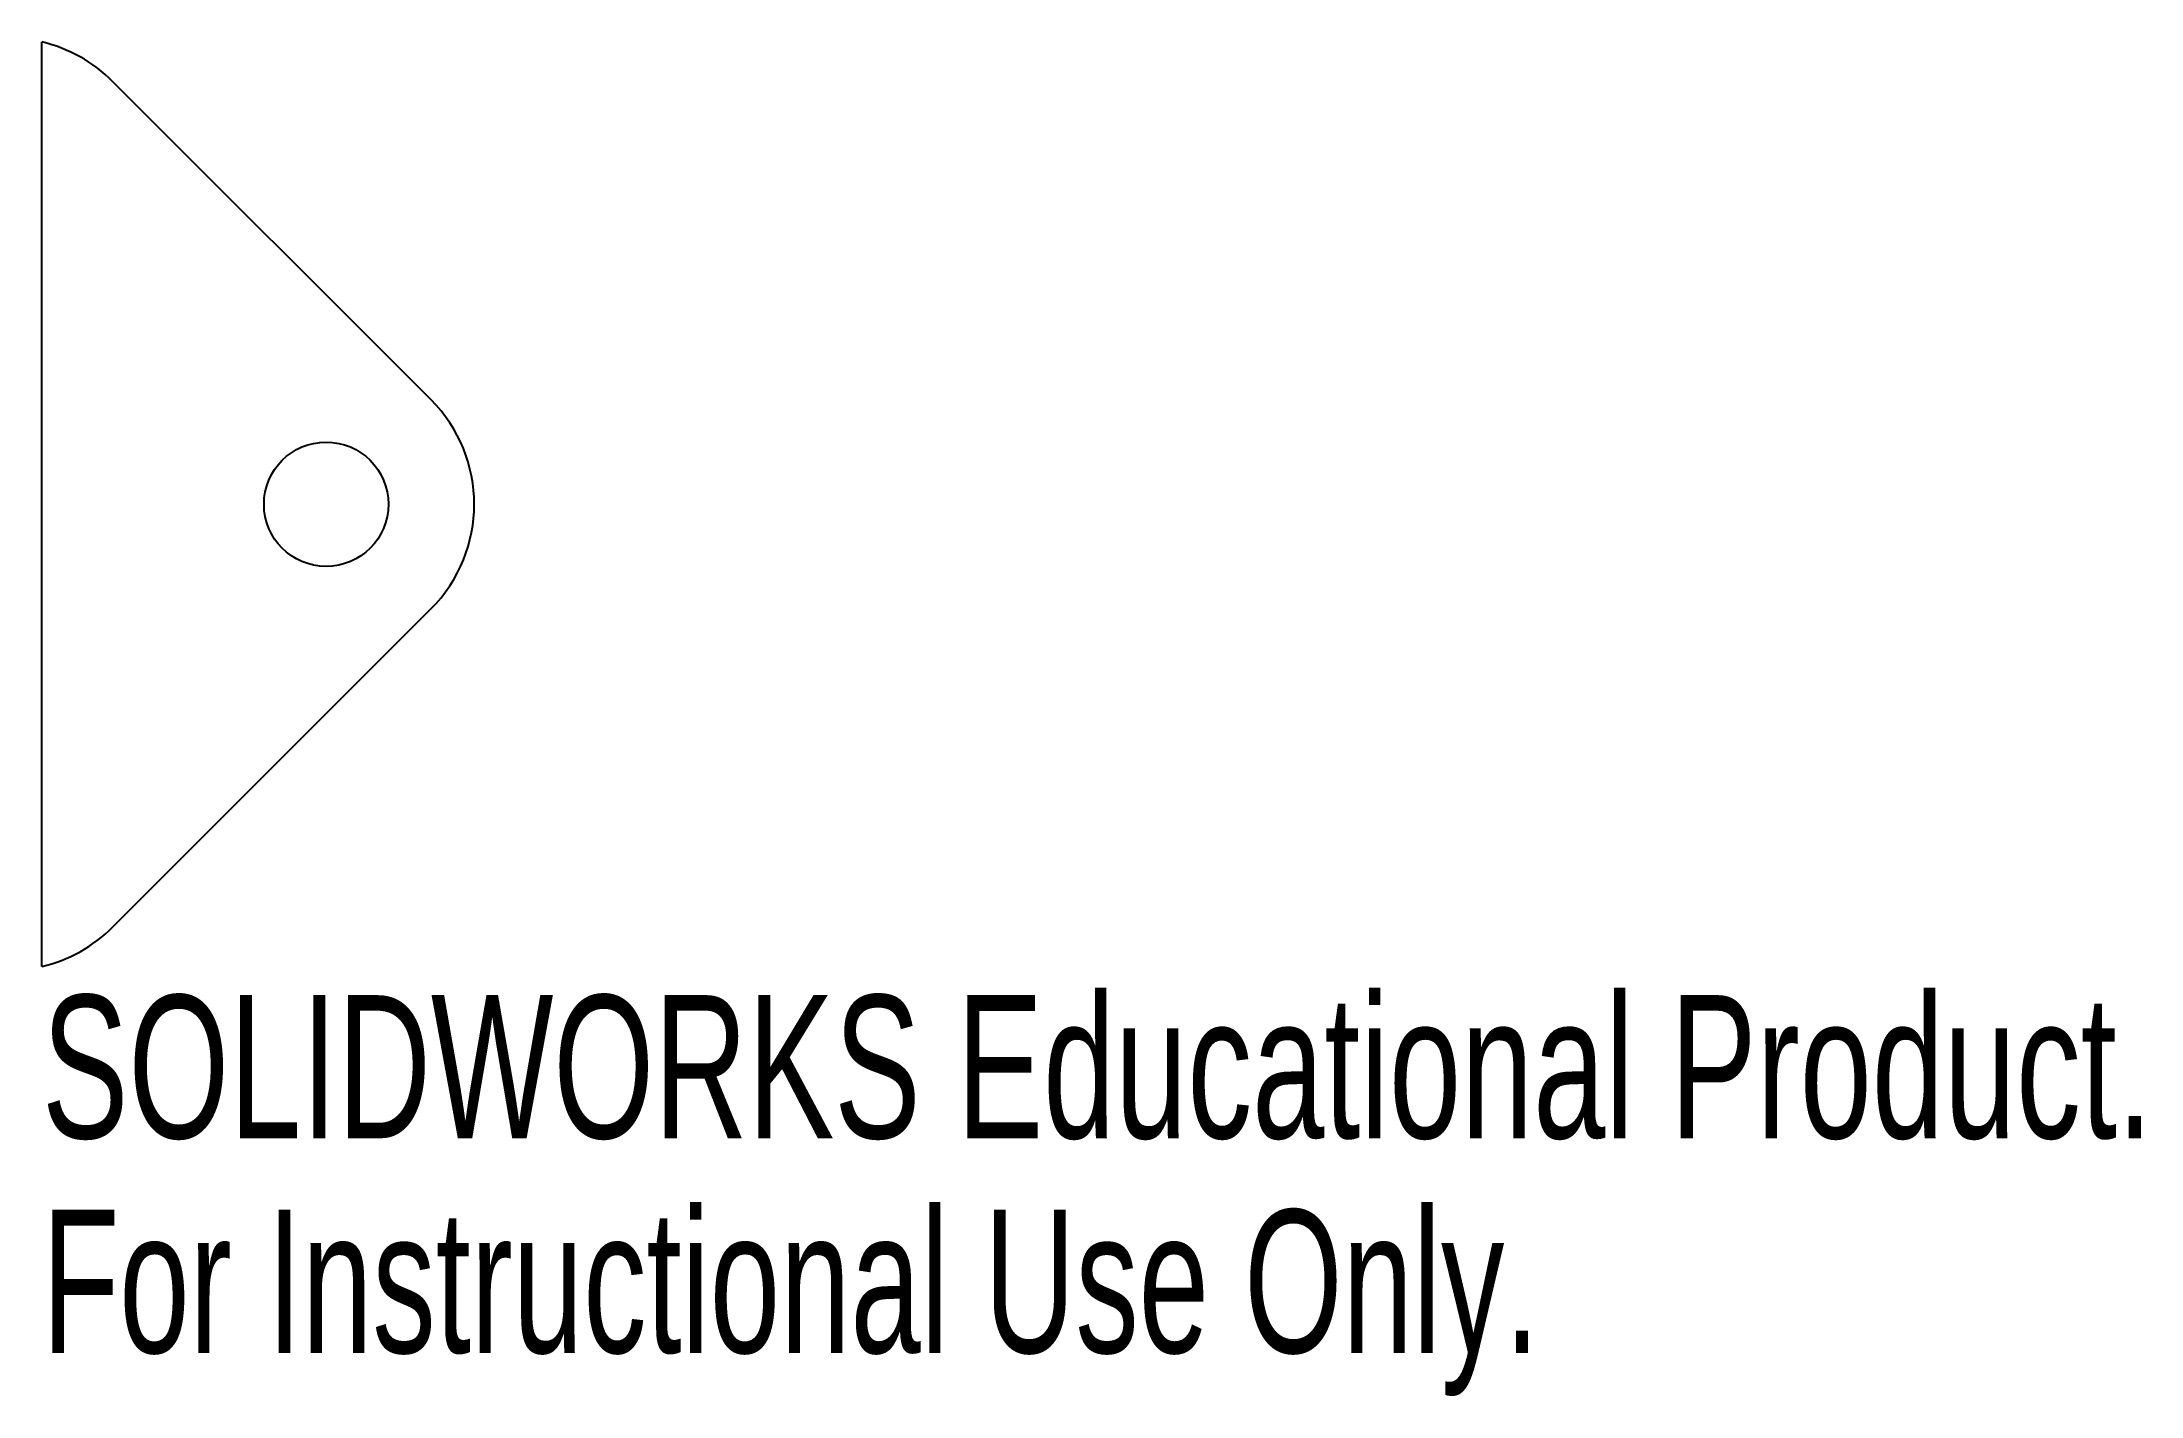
# Model space of a CAD drawing. Extents: x 4.4 to 75.3, y -41.8 to 4.
import ezdxf
from ezdxf.enums import TextEntityAlignment as Align

# ---------------------------------------------------------------- set-up
doc = ezdxf.new("R2010")
doc.units = 0
doc.layers.get('0').update_dxf_attribs({"linetype": 'CONTINUOUS'})

msp = doc.modelspace()

# ---------------------------------------------------------------- linework, layer by layer
at = {"color": 7, "linetype": 'CONTINUOUS'}
for p, q in [((4.4, -27.266), (4.4, 3.966)), ((17.536, -8.114), (6.786, 2.636)), ((6.786, -25.936), (17.536, -15.186))]:
    msp.add_line(p, q, dxfattribs=at)
msp.add_circle((14, -11.65), 2.1, dxfattribs=at)
for centre, start, end in [((3.25, -0.9), 45, 76.70293), ((14, -11.65), 315, 45), ((3.25, -22.4), 283.29707, 315)]:
    msp.add_arc(centre, 5, start, end, dxfattribs=at)

# ---------------------------------------------------------------- texts
for s, width, p in [('SOLIDWORKS Educational Product.', 0.677419, (4.4, -34.516)), ('For Instructional Use Only.', 0.661111, (4.4, -41.767))]:
    msp.add_text(s, height=4.83362, dxfattribs=dict(at, width=width)).set_placement(p, align=Align.BOTTOM_LEFT)

doc.saveas('drawing.dxf')
